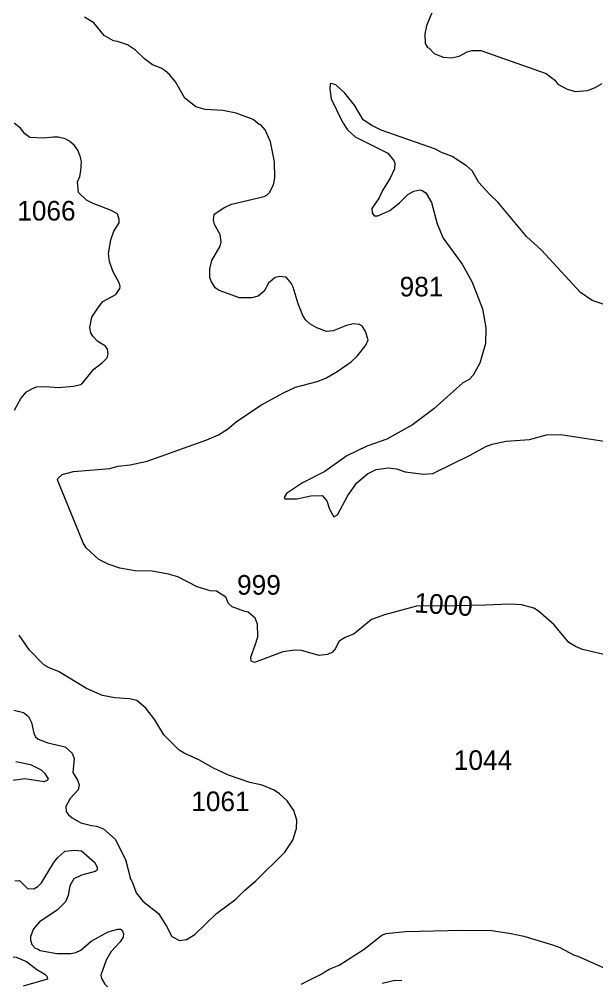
# Model space of a CAD drawing. Header units: kilometres. Extents: x 178.1 to 232.4, y 8228.7 to 8284.8.
# Drawn here: x 218.15 to 222.86, y 8243.63 to 8251.47 of the extents above; entities that cross this region are included whole.
import ezdxf

# ---------------------------------------------------------------- set-up
doc = ezdxf.new("R2010")
doc.units = ezdxf.units.KM
for name, color, linetype in [('1', 7, 'Continuous'), ('2', 7, 'Continuous'), ('21', 7, 'Continuous'), ('61', 7, 'Continuous')]:
    doc.layers.add(name, color=color, linetype=linetype)
doc.styles.add('dgn002', font='dgn002.shx')

msp = doc.modelspace()

# ---------------------------------------------------------------- linework, layer by layer
at = {"layer": '1', "color": 5, "linetype": 'Continuous', "lineweight": 13, "flags": 128}
for points in [[(221.6017, 8251.7429), (221.4687, 8251.4145), (221.4541, 8251.3486), (221.4561, 8251.2705), (221.4753, 8251.2364), (221.4885, 8251.2306), (221.5299, 8251.1882), (221.6032, 8251.1571), (221.6706, 8251.152), (221.7339, 8251.1662), (221.7999, 8251.202), (221.8369, 8251.2125), (221.9108, 8251.2125), (222.4434, 8251.0233), (222.5139, 8250.9708), (222.5401, 8250.9365), (222.6143, 8250.8957), (222.683, 8250.8788), (222.7848, 8250.8853), (222.8443, 8250.9096), (222.9009, 8250.943)], [(220.1443, 8249.2498), (220.0944, 8249.2082), (220.0442, 8249.195), (219.9432, 8249.1952), (219.7762, 8249.2557), (219.7447, 8249.2764), (219.7111, 8249.3313), (219.7002, 8249.3623), (219.7013, 8249.4318), (219.7171, 8249.5009), (219.7847, 8249.617), (219.7932, 8249.6515), (219.7852, 8249.7108), (219.7399, 8249.794), (219.7296, 8249.8301), (219.7369, 8249.8783), (219.8158, 8249.9301), (219.878, 8249.9586), (220.143, 8250.0214), (220.1694, 8250.0356), (220.1866, 8250.054), (220.2211, 8250.1166), (220.2311, 8250.1716), (220.2277, 8250.3033), (220.1951, 8250.4664), (220.1523, 8250.565), (220.1162, 8250.6063), (220.1034, 8250.6097), (220.0534, 8250.6497), (219.9158, 8250.7022), (219.8058, 8250.7238), (219.6633, 8250.7302), (219.5866, 8250.7535), (219.4963, 8250.8224), (219.4203, 8250.9558), (219.3719, 8251.0152), (219.3363, 8251.0476), (219.3035, 8251.0674), (219.2337, 8251.0943), (219.1663, 8251.1437), (219.0937, 8251.216), (219.0289, 8251.2573), (218.948, 8251.2849), (218.9138, 8251.2905), (218.839, 8251.3331), (218.7535, 8251.4376), (218.6774, 8251.4841)], [(220.2345, 8249.3607), (220.1803, 8249.3149), (220.1443, 8249.2498)], [(220.3805, 8249.2827), (220.364, 8249.3155), (220.3241, 8249.3626), (220.2682, 8249.3691), (220.2345, 8249.3607)], [(222.9496, 8246.2781), (222.7414, 8246.3281), (222.6824, 8246.3513), (222.6285, 8246.3847), (222.5092, 8246.5298), (222.3797, 8246.6446), (222.3429, 8246.664), (222.2426, 8246.6927), (222.1455, 8246.6977), (221.9522, 8246.6896), (221.5944, 8246.6807), (221.3967, 8246.6852), (221.1259, 8246.6103), (221.0187, 8246.5714), (220.879, 8246.4559), (220.8041, 8246.426), (220.7553, 8246.3951), (220.7232, 8246.3324), (220.7013, 8246.3057), (220.6598, 8246.2866), (220.5917, 8246.28), (220.4488, 8246.3204), (220.3929, 8246.322), (220.2955, 8246.3088), (220.066, 8246.2225), (220.0385, 8246.2317), (220.0338, 8246.2645), (220.0715, 8246.3621), (220.0912, 8246.4319), (220.0881, 8246.5348), (220.0704, 8246.583), (220.0131, 8246.6335), (219.9868, 8246.6371), (219.8833, 8246.6755), (219.8529, 8246.7032), (219.8301, 8246.7541), (219.7548, 8246.8046), (219.7027, 8246.8058), (219.5976, 8246.8388), (219.4385, 8246.9212), (219.3628, 8246.9428), (219.2297, 8246.966), (219.0914, 8246.97), (218.9663, 8246.991), (218.8716, 8247.0237), (218.7949, 8247.0629), (218.6927, 8247.1564), (218.6675, 8247.1981), (218.4571, 8247.7117), (218.464, 8247.7261), (218.495, 8247.7549), (218.5885, 8247.7792), (218.8847, 8247.8039), (218.9507, 8247.8219), (219.0501, 8247.8337), (219.1902, 8247.8631), (219.6764, 8248.0366), (219.7721, 8248.0797), (219.8458, 8248.1245), (219.9165, 8248.1851), (220.1175, 8248.319), (220.301, 8248.4215), (220.3982, 8248.4674), (220.5751, 8248.5129), (220.6476, 8248.5406), (220.7387, 8248.5943), (220.8533, 8248.6747), (220.9043, 8248.7223), (220.9725, 8248.8097), (220.9912, 8248.8533), (220.9709, 8248.9213), (220.9446, 8248.9616), (220.9216, 8248.9774), (220.8705, 8248.9824), (220.8146, 8248.9709), (220.7059, 8248.9268), (220.6517, 8248.9217), (220.5735, 8248.9495), (220.516, 8248.984), (220.4826, 8249.0143), (220.4584, 8249.0516), (220.4204, 8249.1457), (220.3805, 8249.2827)], [(218.1178, 8245.4137), (218.2378, 8245.3896), (218.3251, 8245.3462), (218.3531, 8245.3199), (218.3805, 8245.2737), (218.3769, 8245.2622), (218.349, 8245.2478), (218.1927, 8245.2738), (218.0757, 8245.2576)], [(218.1086, 8244.4411), (218.1472, 8244.444), (218.2119, 8244.3785), (218.265, 8244.3771), (218.2964, 8244.3947), (218.3266, 8244.4268), (218.4276, 8244.5916), (218.4568, 8244.6287), (218.5178, 8244.6828), (218.5976, 8244.6928), (218.6526, 8244.6877), (218.7612, 8244.5926), (218.7809, 8244.5515), (218.7826, 8244.53), (218.7663, 8244.5175), (218.6527, 8244.4894), (218.5903, 8244.4591), (218.5576, 8244.4007), (218.5456, 8244.321), (218.5223, 8244.2701), (218.4554, 8244.2034), (218.3098, 8244.108), (218.2619, 8244.0514), (218.2381, 8243.9874), (218.2381, 8243.9581), (218.2499, 8243.9221), (218.2753, 8243.8921), (218.2936, 8243.8878), (218.3156, 8243.8728), (218.4534, 8243.8482), (218.5655, 8243.8484), (218.6075, 8243.8583), (218.647, 8243.8763), (218.7334, 8243.9505), (218.8716, 8244.0271), (218.9513, 8244.0477), (218.9733, 8244.0474), (218.988, 8244.031)], [(218.988, 8244.031), (218.9957, 8244.0093), (218.9945, 8243.9821), (218.97, 8243.9443), (218.8958, 8243.8649), (218.8546, 8243.7957)], [(221.1362, 8244.012), (221.2962, 8244.0295), (221.7555, 8244.0396)], [(221.7555, 8244.0396), (221.9973, 8244.0375), (222.1587, 8244.0128), (222.2604, 8243.9906), (222.4967, 8243.9206), (222.5553, 8243.8978), (222.6724, 8243.8361), (222.7034, 8243.8287), (222.9093, 8243.7356)], [(220.675, 8243.723), (220.7546, 8243.7532), (220.9593, 8243.8852), (221.1045, 8243.9979), (221.1362, 8244.012)], [(218.8546, 8243.7957), (218.8125, 8243.6736), (218.8165, 8243.6445), (218.8429, 8243.5983), (218.9472, 8243.4896), (218.96, 8243.4534)], [(220.4452, 8243.6), (220.6031, 8243.6792), (220.675, 8243.723)], [(221.2674, 8243.6264), (221.2099, 8243.6281), (221.1052, 8243.6053)]]:
    msp.add_lwpolyline(points, dxfattribs=at)
at = {"layer": '2', "color": 3, "linetype": 'Continuous', "lineweight": 0, "flags": 128}
for points in [[(223.0657, 8249.0909), (222.8194, 8249.1748), (222.7243, 8249.2398), (222.4055, 8249.5848), (222.2844, 8249.6946), (222.0521, 8249.9728), (221.9814, 8250.0404), (221.8947, 8250.1366), (221.8392, 8250.2301), (221.7954, 8250.2724), (221.6769, 8250.3465), (221.5843, 8250.3833), (221.5421, 8250.4075), (221.097, 8250.5626), (221.0214, 8250.6007), (220.9524, 8250.6467), (220.8809, 8250.7673), (220.8012, 8250.8649), (220.7295, 8250.9319), (220.6904, 8250.9442), (220.6825, 8250.9392), (220.6789, 8250.9009), (220.6914, 8250.8182), (220.7814, 8250.6273), (220.8242, 8250.5653), (220.8866, 8250.5078), (221.1532, 8250.376), (221.2018, 8250.3162), (221.2103, 8250.294), (221.2065, 8250.2476), (221.1707, 8250.1702), (221.1081, 8250.0714), (221.0813, 8250.0116), (221.023, 8249.9247), (221.0252, 8249.8872), (221.0408, 8249.8651), (221.0699, 8249.8648), (221.17, 8249.9078), (221.2484, 8249.9701), (221.3156, 8250.0384), (221.3643, 8250.0657), (221.4122, 8250.075), (221.4331, 8250.0717), (221.4619, 8250.0526), (221.5098, 8249.9722), (221.556, 8249.7995), (221.6026, 8249.683), (221.759, 8249.469), (221.8395, 8249.3242), (221.925, 8249.1069), (221.9512, 8248.9495), (221.9479, 8248.8244), (221.9035, 8248.6632), (221.8475, 8248.5644), (221.815, 8248.5304), (221.7648, 8248.5013), (221.5279, 8248.2911), (221.3549, 8248.1597), (221.1437, 8248.0429), (220.9811, 8247.9862), (220.8191, 8247.9084), (220.6381, 8247.7783), (220.4564, 8247.6877), (220.3267, 8247.6014), (220.3055, 8247.5667), (220.3132, 8247.5558), (220.4089, 8247.557), (220.5242, 8247.58), (220.6161, 8247.5831), (220.6555, 8247.5393), (220.6754, 8247.4721), (220.711, 8247.4095), (220.7405, 8247.425), (220.8257, 8247.5838), (220.8995, 8247.6874), (220.9878, 8247.7607), (221.0568, 8247.797), (221.1569, 8247.8104), (221.222, 8247.8005), (221.2927, 8247.7773), (221.4422, 8247.7578)], [(218.1085, 8248.28), (218.1601, 8248.374), (218.2053, 8248.4289), (218.2475, 8248.4548), (218.2873, 8248.4688), (218.3562, 8248.4736), (218.4649, 8248.464), (218.5875, 8248.4741), (218.6449, 8248.489), (218.6614, 8248.5008), (218.7543, 8248.6132), (218.825, 8248.6676), (218.8617, 8248.7052), (218.8714, 8248.7389), (218.8652, 8248.7761), (218.8483, 8248.8026), (218.7865, 8248.839), (218.7449, 8248.882), (218.729, 8248.9093), (218.7221, 8248.9545), (218.7389, 8249.0365), (218.7916, 8249.1195), (218.8282, 8249.1643), (218.9339, 8249.2214), (218.9672, 8249.2702), (218.9701, 8249.2885), (218.9637, 8249.3127), (218.9087, 8249.4126), (218.8834, 8249.4917), (218.8734, 8249.5579), (218.8928, 8249.6681), (218.9178, 8249.7396), (218.9599, 8249.808), (218.9621, 8249.8328), (218.947, 8249.8792), (218.8896, 8249.9107), (218.75, 8249.9636), (218.6939, 8249.9914), (218.6281, 8250.0548), (218.6215, 8250.1418), (218.6394, 8250.1847), (218.6489, 8250.2312), (218.6526, 8250.3079), (218.6439, 8250.3499), (218.6238, 8250.3992), (218.5961, 8250.4364), (218.5567, 8250.4728), (218.5213, 8250.4906), (218.4627, 8250.505), (218.424, 8250.5066), (218.3448, 8250.4968), (218.2332, 8250.5019), (218.1918, 8250.5313), (218.1571, 8250.5776), (218.1032, 8250.6201)], [(222.0022, 8248.003), (222.1176, 8248.0277), (222.3084, 8248.041)], [(222.3084, 8248.041), (222.4474, 8248.0787), (222.5645, 8248.082), (222.9683, 8248.0178)], [(221.4422, 8247.7578), (221.5201, 8247.7625), (221.8245, 8247.9126), (221.9525, 8247.9831), (222.0022, 8248.003)], [(218.1011, 8245.8331), (218.1813, 8245.8148), (218.2208, 8245.7814), (218.2463, 8245.7325), (218.2645, 8245.647), (218.2775, 8245.6154), (218.2992, 8245.5958), (218.3801, 8245.568), (218.5192, 8245.5337), (218.578, 8245.4816), (218.5934, 8245.4402), (218.5838, 8245.3241), (218.6216, 8245.2618), (218.6342, 8245.2236), (218.6254, 8245.1845), (218.5605, 8245.1143), (218.5272, 8245.0483), (218.5292, 8245.0064), (218.5477, 8244.981), (218.5774, 8244.9558), (218.6486, 8244.9151), (218.7352, 8244.8925), (218.7761, 8244.8888), (218.8341, 8244.8648), (218.9273, 8244.7804), (219.0119, 8244.6159), (219.0545, 8244.4586), (219.0707, 8244.4289), (219.0997, 8244.3454), (219.1537, 8244.2763), (219.2814, 8244.1744), (219.3481, 8244.072), (219.3904, 8243.9871), (219.4536, 8243.9542), (219.5113, 8243.9647), (219.5782, 8244.0056), (219.7544, 8244.1766), (219.9118, 8244.293), (219.9827, 8244.3637), (220.0763, 8244.4411), (220.3123, 8244.6755), (220.3785, 8244.7738), (220.4071, 8244.8675), (220.4103, 8244.9379), (220.3859, 8245.0155), (220.3315, 8245.0946), (220.2694, 8245.1504), (220.2246, 8245.1817), (220.1265, 8245.221), (220.0257, 8245.2433), (219.852, 8245.3024), (219.7302, 8245.3599), (219.6096, 8245.4284), (219.4919, 8245.4823), (219.4511, 8245.5078), (219.3255, 8245.6318), (219.2529, 8245.7534), (219.178, 8245.8494), (219.1047, 8245.9113), (219.0441, 8245.9272), (218.9257, 8245.9339), (218.8249, 8245.9541), (218.694, 8246.0105), (218.4668, 8246.1498), (218.391, 8246.1778), (218.3456, 8246.202), (218.229, 8246.3229), (218.1454, 8246.4455)], [(218.0146, 8244.0515), (218.0451, 8244.0525), (218.0565, 8244.0416), (218.0283, 8243.955), (217.9793, 8243.8867), (217.9779, 8243.8576), (218.0005, 8243.8336), (218.1208, 8243.8204), (218.2038, 8243.784), (218.2895, 8243.7182), (218.3547, 8243.6806), (218.3698, 8243.665), (218.3759, 8243.6403), (218.177, 8243.582)]]:
    msp.add_lwpolyline(points, dxfattribs=at)

# ---------------------------------------------------------------- texts
at = {"layer": '21', "color": 7, "linetype": 'Continuous', "lineweight": 0, "style": 'dgn002'}
for s, p in [('1066', (218.1297, 8249.8256)), ('981', (221.2485, 8249.207)), ('1044', (221.6906, 8245.3463)), ('1061', (219.5491, 8245.0102))]:
    msp.add_text(s, height=0.16, dxfattribs=at).set_placement(p)
at = {"layer": '21', "color": 6, "linetype": 'Continuous', "lineweight": 13, "true_color": 0xf000f0, "style": 'dgn002'}
msp.add_text('999', height=0.16, dxfattribs=at).set_placement((219.9227, 8246.7751))
at = {"layer": '61', "color": 212, "linetype": 'Continuous', "lineweight": 0, "true_color": 0xd200d2, "style": 'dgn002'}
msp.add_text('1000', height=0.16, rotation=356.16479, dxfattribs=at).set_placement((221.3643, 8246.6313))

doc.saveas('drawing.dxf')
